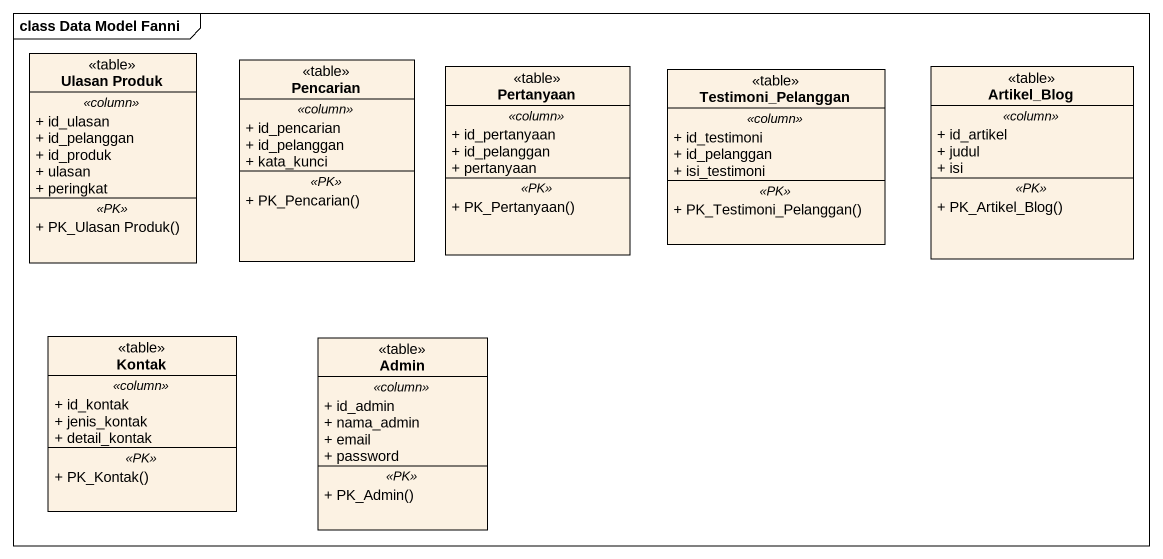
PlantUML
@startuml
mainframe class Data Model Fanni
hide circle
hide empty members
skinparam classAttributeIconSize 0
class "Ulasan Produk" as Ulasan_Produk <<table>> {
  .. <<column>> ..
  + id_ulasan
  + id_pelanggan
  + id_produk
  + ulasan
  + peringkat
  .. <<PK>> ..
  + PK_Ulasan Produk()
}
class Pencarian <<table>> {
  .. <<column>> ..
  + id_pencarian
  + id_pelanggan
  + kata_kunci
  .. <<PK>> ..
  + PK_Pencarian()
}
class Pertanyaan <<table>> {
  .. <<column>> ..
  + id_pertanyaan
  + id_pelanggan
  + pertanyaan
  .. <<PK>> ..
  + PK_Pertanyaan()
}
class Testimoni_Pelanggan <<table>> {
  .. <<column>> ..
  + id_testimoni
  + id_pelanggan
  + isi_testimoni
  .. <<PK>> ..
  + PK_Testimoni_Pelanggan()
}
class Artikel_Blog <<table>> {
  .. <<column>> ..
  + id_artikel
  + judul
  + isi
  .. <<PK>> ..
  + PK_Artikel_Blog()
}
class Kontak <<table>> {
  .. <<column>> ..
  + id_kontak
  + jenis_kontak
  + detail_kontak
  .. <<PK>> ..
  + PK_Kontak()
}
class Admin <<table>> {
  .. <<column>> ..
  + id_admin
  + nama_admin
  + email
  + password
  .. <<PK>> ..
  + PK_Admin()
}
@enduml
